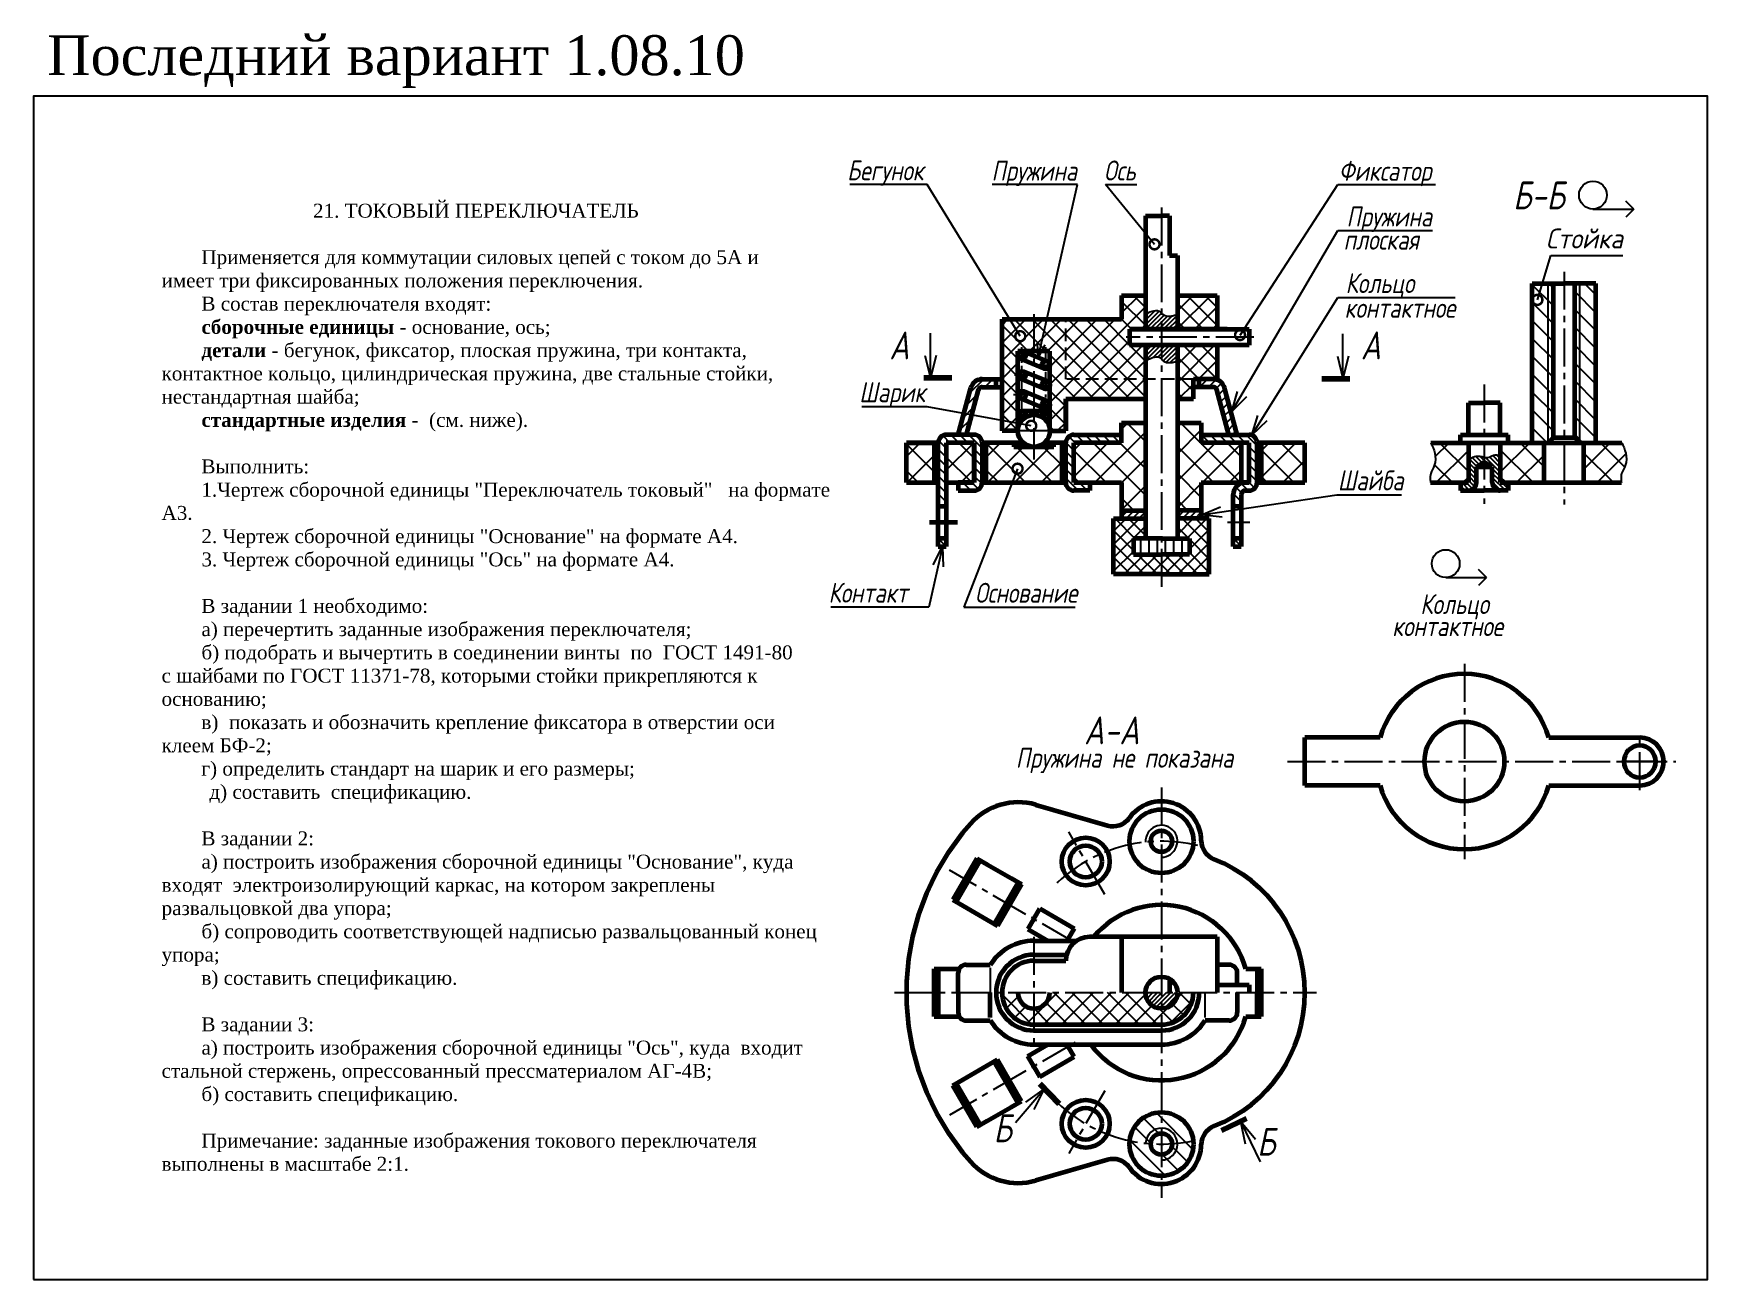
# Model space of a CAD drawing. Header units: millimetres. Extents: x 0 to 420, y 0 to 313.
import ezdxf

# ---------------------------------------------------------------- set-up
doc = ezdxf.new("R2010")
doc.units = ezdxf.units.MM
doc.header["$LTSCALE"] = 0.5
doc.linetypes.add('осевая2', pattern=[28.575, 19.05, -3.175, 3.175, -3.175])
doc.linetypes.add('штриховая2', pattern=[9.525, 6.35, -3.175])
doc.layers.get('0').update_dxf_attribs({"linetype": 'CONTINUOUS', "lineweight": 60})
doc.layers.add('Тонкие', color=7, linetype='CONTINUOUS')
doc.styles.get("Standard").update_dxf_attribs({"font": 'isocpeui.ttf', "width": 0.9})
doc.styles.add('стиль1', font='TIMES.TTF')
doc.dimstyles.get("Standard").update_dxf_attribs({"dimtxt": 3.5, "dimasz": 5, "dimexe": 2, "dimexo": 0, "dimgap": 1.5, "dimtad": 1, "dimtoh": 1, "dimdec": 0, "dimzin": 0, "dimtxsty": 'Standard', "dimcen": 5, "dimadec": 0, "dimazin": 0, "dimtfac": 1, "dimtdec": 0, "dimtmove": 0, "dimatfit": 3, "dimldrblk": 'DOTSMALL', "dimfxl": 0, "dimtolj": 1, "dimtzin": 0, "dimarcsym": 0})
pattern_1 = [(45, (11.765, -0.667), (-2.245064, 2.245064), []), (135, (11.765, -0.667), (-2.245064, -2.245064), [])]
pattern_2 = [(45, (11.765, -0.6669), (-0.561266, 0.561266), [])]
pattern_3 = [(135, (11.765, -25.0153), (-2.245064, -2.245064), [])]
pattern_4 = [(45, (11.765, -0.667), (-3.367596, 3.367596), []), (135, (11.765, -0.667), (-3.367596, -3.367596), [])]
pattern_5 = [(135, (11.765, -0.6669), (-1.122532, -1.122532), [])]

# ---------------------------------------------------------------- blocks, each defined once
blk = doc.blocks.new('_DotSmall')
at = {"color": 0, "linetype": 'ByBlock', "const_width": 0.5}
blk.add_lwpolyline([(-0.0625, 0, 1), (0.0625, 0, 1)], format="xyb", close=True, dxfattribs=at)

msp = doc.modelspace()

# ---------------------------------------------------------------- hatches: boundary and pattern name
at = {"lineweight": -3}
h = msp.add_hatch(dxfattribs=at)
h.set_pattern_fill('ANSI31', scale=0.25, style=0)
h.set_pattern_definition([(45, (12, -24), (-0.561266, 0.561266), [])])
h.paths.add_polyline_path([(287, 72), (283, 72), (283, 68, 0.414214)])
h.paths.add_polyline_path([(283, 72), (279, 72, 0.414214), (283, 68)])
at = {"layer": 'Тонкие'}
h = msp.add_hatch(dxfattribs=at)
h.set_pattern_fill('ANSI31', angle=90, style=0)
h.set_pattern_definition([(135, (-2.281, -0.667), (-2.245064, -2.245064), [])])
h.paths.add_polyline_path([(380, 250), (376, 250), (376, 210), (380, 210)])
h.paths.add_polyline_path([(392, 250), (388, 250), (388, 210), (392, 210)])
h.paths.add_polyline_path([(386.67, 211.33), (386, 211.33), (386, 210), (388, 210), (388, 250), (386.67, 250)])
h.paths.add_polyline_path([(382, 211.33), (381.33, 211.33), (381.33, 250), (380, 250), (380, 210), (382, 210)])
h = msp.add_hatch(dxfattribs=at)
h.set_pattern_fill('ANSI37', style=0)
h.set_pattern_definition(pattern_1)
h.paths.add_polyline_path([(297, 247), (287, 247), (287, 238.5), (297, 238.5)])
h.paths.add_polyline_path([(279, 247), (273, 247), (273, 241), (259, 241), (259, 226), (279, 226), (279, 234.5), (275, 234.5), (275, 238.5), (279, 238.5)])
h.paths.add_polyline_path([(297, 234.5), (287, 234.5), (287, 226), (291, 226), (297, 226)])
h.paths.add_polyline_path([(279, 226), (259, 226), (259, 241), (251, 241), (251, 233), (255, 233), (255, 213), (259, 213), (259, 221), (279, 221)])
h.paths.add_polyline_path([(247, 233), (251, 233), (251, 241), (243, 241), (243, 213), (247, 213)])
h = msp.add_hatch(dxfattribs=at)
h.set_pattern_fill('ANSI31', scale=0.25, style=0)
h.set_pattern_definition(pattern_2)
edge = h.paths.add_edge_path()
edge.add_spline(control_points=[(283, 242.53), (282.81, 242.74), (282.25, 243.41), (280.58, 243.07), (279.52, 242.61), (279, 242.38)], knot_values=[0.399742, 0.399742, 0.399742, 0.399742, 1.200955, 2.967585, 4.730206, 4.730206, 4.730206, 4.730206], degree=3, periodic=0)
edge.add_line((279, 242.38), (279, 238.5))
edge.add_line((279, 238.5), (283, 238.5))
edge.add_line((283, 238.5), (283, 242.53))
edge = h.paths.add_edge_path()
edge.add_spline(control_points=[(287, 242.26), (286.67, 242.14), (286.06, 241.91), (284.81, 241.69), (283.64, 241.87), (283.09, 242.44), (283, 242.53)], knot_values=[4.730206, 4.730206, 4.730206, 4.730206, 5.784352, 6.655308, 8.576871, 8.956913, 8.956913, 8.956913, 8.956913], degree=3, periodic=0)
edge.add_line((283, 242.53), (283, 238.5))
edge.add_line((283, 238.5), (287, 238.5))
edge.add_line((287, 238.5), (287, 242.26))
edge = h.paths.add_edge_path()
edge.add_line((283, 234.5), (279, 234.5))
edge.add_line((279, 234.5), (279, 230.66))
edge.add_spline(control_points=[(279, 230.66), (279.56, 230.92), (280.66, 231.41), (282.31, 231.75), (282.86, 231.19), (283, 231.04)], knot_values=[0.239683, 0.239683, 0.239683, 0.239683, 2.162363, 3.928992, 4.52733, 4.52733, 4.52733, 4.52733], degree=3, periodic=0)
edge.add_line((283, 231.04), (283, 234.5))
edge = h.paths.add_edge_path()
edge.add_line((287, 234.5), (283, 234.5))
edge.add_line((283, 234.5), (283, 231.04))
edge.add_spline(control_points=[(283, 231.04), (283.13, 230.89), (283.71, 230.23), (284.95, 230.04), (286.16, 230.25), (286.71, 230.46), (287, 230.56)], knot_values=[4.52733, 4.52733, 4.52733, 4.52733, 5.110248, 7.031811, 7.902767, 8.808009, 8.808009, 8.808009, 8.808009], degree=3, periodic=0)
edge.add_line((287, 230.56), (287, 234.5))
h = msp.add_hatch(dxfattribs=at)
h.set_pattern_fill('ANSI31', scale=0.25, style=0)
h.set_pattern_definition(pattern_2)
edge = h.paths.add_edge_path()
edge.add_arc((254, 229.5), 1, 0, 360)
edge = h.paths.add_edge_path()
edge.add_arc((248, 232), 1, 0, 360)
edge = h.paths.add_edge_path()
edge.add_arc((248, 227), 1, 0, 360)
edge = h.paths.add_edge_path()
edge.add_arc((254, 224.5), 1, 0, 360)
edge = h.paths.add_edge_path()
edge.add_arc((248, 222), 1, 0, 360)
edge = h.paths.add_edge_path()
edge.add_arc((254, 219.5), 1, 0, 360)
edge = h.paths.add_edge_path()
edge.add_arc((248, 217), 1, 0, 360)
edge = h.paths.add_edge_path()
edge.add_arc((254, 217), 1, 0, 360)
h = msp.add_hatch(dxfattribs=at)
h.set_pattern_fill('ANSI31', scale=0.5, style=0)
h.set_pattern_definition([(45, (11.765, -0.6669), (-1.122532, 1.122532), [])])
h.paths.add_polyline_path([(237.09, 223.26, -0.339454), (238.05, 224), (241.5, 224), (241.5, 226), (238.05, 226, 0.339454), (235.16, 223.78), (232, 212), (234.07, 212)])
h.paths.add_polyline_path([(298.84, 223.78, 0.339454), (295.95, 226), (292.5, 226), (292.5, 224), (295.95, 224, -0.339454), (296.91, 223.26), (299.93, 212), (302, 212)])
at = {"layer": 'Тонкие', "lineweight": -3}
h = msp.add_hatch(dxfattribs=at)
h.set_pattern_fill('ANSI37', style=0)
h.set_pattern_definition(pattern_1)
h.paths.add_polyline_path([(291, 226), (287, 226), (287, 221), (291, 221)])
at = {"layer": 'Тонкие'}
h = msp.add_hatch(dxfattribs=at)
h.set_pattern_fill('ANSI37', scale=1.5, style=0)
h.set_pattern_definition(pattern_4)
h.paths.add_polyline_path([(226, 210), (219, 210), (219, 200), (226, 200)])
h.paths.add_polyline_path([(236, 210), (229, 210), (229, 200), (236, 200)])
h.paths.add_polyline_path([(258, 210), (256, 210), (256, 209), (246, 209), (246, 210), (239, 210), (239, 200), (258, 200)])
h.paths.add_polyline_path([(279, 215), (273, 215), (273, 210), (261, 210), (261, 200), (265, 200), (273, 200), (273, 193), (279, 193)])
at = {"layer": 'Тонкие', "lineweight": -3}
h = msp.add_hatch(dxfattribs=at)
h.set_pattern_fill('ANSI37', scale=1.5, style=0)
h.set_pattern_definition(pattern_4)
h.paths.add_polyline_path([(303, 210), (293, 210), (293, 215), (287, 215), (287, 193), (293, 193), (293, 200), (303, 200)])
h.paths.add_polyline_path([(319, 210), (308, 210), (308, 200), (319, 200)])
at = {"layer": 'Тонкие'}
h = msp.add_hatch(dxfattribs=at)
h.set_pattern_fill('ANSI31', scale=0.5, angle=90, style=0)
h.set_pattern_definition(pattern_5)
h.paths.add_polyline_path([(229, 210), (236, 210), (236, 200), (232, 200), (232, 198), (236, 198, 0.414214), (238, 200), (238, 210, 0.414214), (236, 212), (229, 212, 0.414214), (227, 210), (227, 194), (229, 194)])
h.paths.add_polyline_path([(229, 186), (227, 186), (227, 184), (229, 184)])
h = msp.add_hatch(dxfattribs=at)
h.set_pattern_fill('ANSI31', scale=0.5, angle=90, style=0)
h.set_pattern_definition(pattern_5)
h.paths.add_polyline_path([(261, 210), (273, 210), (273, 212), (261, 212, 0.414214), (259, 210), (259, 200, 0.414214), (261, 198), (265, 198), (265, 200), (261, 200)])
h.paths.add_polyline_path([(307, 210, 0.414214), (305, 212), (293, 212), (293, 210), (305, 210), (305, 200), (304, 200, 0.414214), (301, 197), (301, 194), (303, 194), (303, 197, -0.414214), (304, 198), (305, 198, 0.414214), (307, 200)])
h.paths.add_polyline_path([(303, 186), (301, 186), (301, 184), (303, 184)])
at = {"layer": 'Тонкие', "lineweight": -3}
h = msp.add_hatch(dxfattribs=at)
h.set_pattern_fill('ANSI37', scale=1.5, style=0)
h.set_pattern_definition([(45, (-3, 0), (-3.367596, 3.367596), []), (135, (-3, 0), (-3.367596, -3.367596), [])])
edge = h.paths.add_edge_path()
edge.add_line((360, 210), (350.57, 210))
edge.add_spline(control_points=[(350.57, 210), (350.98, 209.17), (351.79, 207.39), (351.82, 204.5), (350.44, 202.57), (350.38, 201.01), (350.48, 200.26), (350.52, 200)], knot_values=[0.578806, 0.578806, 0.578806, 0.578806, 3.339188, 6.43334, 8.689425, 10.182585, 10.971901, 10.971901, 10.971901, 10.971901], degree=3, periodic=0)
edge.add_line((350.52, 200), (360, 200))
edge.add_line((360, 200), (360, 210))
h.paths.add_polyline_path([(379, 210), (368, 210), (368, 200), (379, 200)])
edge = h.paths.add_edge_path()
edge.add_spline(control_points=[(398.43, 200), (398.39, 200.26), (398.29, 201.01), (398.35, 202.57), (399.73, 204.5), (399.7, 207.39), (398.89, 209.17), (398.48, 210)], knot_values=[0.578806, 0.578806, 0.578806, 0.578806, 1.368122, 2.861282, 5.117367, 8.211519, 10.971901, 10.971901, 10.971901, 10.971901], degree=3, periodic=0)
edge.add_line((398.48, 210), (389, 210))
edge.add_line((389, 210), (389, 200))
edge.add_line((389, 200), (398.43, 200))
at = {"layer": 'Тонкие'}
h = msp.add_hatch(dxfattribs=at)
h.set_pattern_fill('ANSI31', scale=0.25, angle=90, style=0)
h.set_pattern_definition([(135, (-2.2811, -0.6669), (-0.561266, -0.561266), [])])
edge = h.paths.add_edge_path()
edge.add_line((364, 205.14), (364, 206.4))
edge.add_spline(control_points=[(364, 206.4), (363.66, 206.48), (362.7, 206.8), (361.22, 206.56), (360.36, 205.92), (360, 205.63)], knot_values=[0.357611, 0.357611, 0.357611, 0.357611, 1.381283, 3.244117, 4.600225, 4.600225, 4.600225, 4.600225], degree=3, periodic=0)
edge.add_line((360, 205.63), (360, 200))
edge.add_line((360, 200), (358, 200))
edge.add_line((358, 200), (358, 198))
edge.add_line((358, 198), (360, 198))
edge.add_arc((360, 200), 2, 270, 360)
edge.add_line((362, 200), (362, 204))
edge.add_line((362, 204), (364, 205.14))
edge = h.paths.add_edge_path()
edge.add_spline(control_points=[(368, 206.85), (367.41, 206.95), (366.32, 207.09), (365.07, 206.2), (364.3, 206.33), (364, 206.4)], knot_values=[4.600225, 4.600225, 4.600225, 4.600225, 6.326599, 7.836476, 8.737687, 8.737687, 8.737687, 8.737687], degree=3, periodic=0)
edge.add_line((364, 206.4), (364, 205.14))
edge.add_line((364, 205.14), (366, 204))
edge.add_line((366, 204), (366, 200))
edge.add_arc((368, 200), 2, 180, 270)
edge.add_line((368, 198), (370, 198))
edge.add_line((370, 198), (370, 200))
edge.add_line((370, 200), (368, 200))
edge.add_line((368, 200), (368, 206.85))
at = {"layer": 'Тонкие', "lineweight": -3}
h = msp.add_hatch(dxfattribs=at)
h.set_pattern_fill('ANSI37', scale=0.75, style=0)
h.set_pattern_definition([(45, (11.765, -0.667), (-1.683798, 1.683798), []), (135, (11.765, -0.667), (-1.683798, -1.683798), [])])
h.paths.add_polyline_path([(295, 191), (287, 191), (287, 186), (290, 186), (290, 182), (283, 182), (283, 177), (295, 177)])
h.paths.add_polyline_path([(283, 182), (276, 182), (276, 186), (279, 186), (279, 191), (271, 191), (271, 177), (283, 177)])
h = msp.add_hatch(dxfattribs=at)
h.set_pattern_fill('ANSI31', scale=0.35, style=0)
h.set_pattern_definition([(45, (11.765, -0.6669), (-0.7857724, 0.7857724), [])])
h.paths.add_polyline_path([(279, 193), (273, 193), (273, 191), (279, 191)])
h.paths.add_polyline_path([(293, 193), (287, 193), (287, 191), (293, 191)])
h = msp.add_hatch(dxfattribs=at)
h.set_pattern_fill('LINE', scale=0.65, angle=90, style=0)
h.set_pattern_definition([(90, (11.6261, -0.6669), (-2.06375, 1e-16), [])])
h.paths.add_polyline_path([(282.86, 186), (275.86, 186), (275.86, 182), (282.86, 182)])
h.paths.add_polyline_path([(289.86, 186), (282.86, 186), (282.86, 182), (289.86, 182)])
at = {"layer": 'Тонкие'}
h = msp.add_hatch(dxfattribs=at)
h.set_pattern_fill('ANSI37', style=0)
h.set_pattern_definition([(45, (11.765, -25.0153), (-2.245064, 2.245064), []), (135, (11.765, -25.0153), (-2.245064, -2.245064), [])])
h.paths.add_polyline_path([(283, 68, -0.414214), (279, 72), (255, 72, -0.414214), (251, 68), (251, 64), (283, 64)])
h.paths.add_polyline_path([(251, 68, -0.414214), (247, 72), (243, 72, 0.414214), (251, 64)])
h.paths.add_polyline_path([(291, 72), (287, 72, -0.414214), (283, 68), (283, 64, 0.414214)])
h = msp.add_hatch(dxfattribs=at)
h.set_pattern_fill('ANSI31', angle=90, style=0)
h.set_pattern_definition(pattern_3)
h.paths.add_polyline_path([(283, 42, 0.383652), (275.04, 34.84, 0.026407), (279.01, 34.21, -0.398874), (283, 38)])
h.paths.add_polyline_path([(283, 42), (283, 38, -0.398874), (286.99, 34.21, 0.026407), (290.96, 34.84, 0.383652)])
h.paths.add_polyline_path([(283, 38), (283, 36, -0.406526), (285, 34.05, 0.013169), (286.99, 34.21, 0.398874)])
h.paths.add_polyline_path([(291, 34, 0.026371), (290.96, 34.84, -0.026407), (286.99, 34.21, -0.013165), (287, 34, -0.414214), (283, 30), (283, 26, 0.414214)])
h.paths.add_polyline_path([(279, 34, -0.013165), (279.01, 34.21, -0.026407), (275.04, 34.84, 0.026371), (275, 34, 0.414214), (283, 26), (283, 30, -0.414214)])
edge = h.paths.add_edge_path()
edge.add_line((283, 36.67), (283, 38))
edge.add_arc((283, 34), 4, 90, 176.983)
edge.add_arc((283, 72), 38, 263.9661, 265.9784)
edge.add_arc((283, 34), 2.67, 90, 177.9892, ccw=False)
edge = h.paths.add_edge_path()
edge.add_arc((283, 34), 2.67, 270, 362.0108)
edge.add_arc((283, 72), 38, 274.0216, 276.0339)
edge.add_arc((283, 34), 4, -90, 3.017, ccw=False)
edge.add_line((283, 30), (283, 31.33))
h = msp.add_hatch(dxfattribs=at)
h.set_pattern_fill('ANSI31', angle=90, style=0)
h.set_pattern_definition(pattern_3)
edge = h.paths.add_edge_path()
edge.add_arc((283, 34), 2.67, 177.9892, 270)
edge.add_line((283, 31.33), (283, 30))
edge.add_arc((283, 34), 4, 176.983, 270, ccw=False)
edge.add_arc((283, 72), 38, 263.9661, 265.9784)

# ---------------------------------------------------------------- linework, layer by layer
at = {"color": 7, "lineweight": 60}
for p, q in [((279, 267), (279, 238.5)), ((279, 267), (283, 267)), ((285, 267), (283, 267)), ((285, 267), (285, 257)), ((285, 257), (287, 257)), ((287, 257), (287, 238.5)), ((376, 210), (376, 250)), ((376, 250), (384, 250)), ((381.33, 211.33), (381.33, 250)), ((392, 250), (384, 250)), ((386.67, 211.33), (386.67, 250)), ((392, 210), (392, 250)), ((273, 247), (273, 241)), ((273, 247), (279, 247)), ((287, 247), (297, 247)), ((297, 247), (297, 238.5)), ((243, 213), (243, 241)), ((243, 241), (273, 241)), ((299.48, 238.5), (275, 238.5)), ((275, 238.5), (275, 234.5)), ((275, 238.5), (305, 238.5)), ((305, 238.5), (305, 234.5)), ((255, 233), (247, 233)), ((247, 213), (247, 233)), ((247.62, 231.08), (253.62, 228.58)), ((248.38, 232.93), (254.38, 230.43)), ((255, 213), (255, 233)), ((305, 234.5), (275, 234.5)), ((279, 234.5), (279, 186)), ((287, 234.5), (287, 186)), ((297, 234.5), (297, 226)), ((248.38, 227.93), (254.38, 225.43)), ((232, 212), (235.16, 223.78)), ((234.07, 212), (237.09, 223.26)), ((238.05, 226), (243, 226)), ((238.05, 224), (243, 224)), ((241.5, 224), (241.5, 226)), ((247.62, 226.08), (253.62, 223.58)), ((248.38, 222.93), (254.38, 220.43)), ((297, 226), (291, 226)), ((291, 221), (291, 226)), ((295.95, 224), (291, 224)), ((292.5, 224), (292.5, 226)), ((299.93, 212), (296.91, 223.26)), ((302, 212), (298.84, 223.78)), ((247.62, 221.08), (253.62, 218.58)), ((259, 221), (259, 213)), ((259, 213), (259, 221)), ((259, 221), (279, 221)), ((287, 221), (291, 221)), ((287, 221), (291, 221)), ((360, 212), (360, 220)), ((360, 212), (360, 220)), ((360, 220), (364, 220)), ((368, 220), (364, 220)), ((368, 212), (368, 220)), ((368, 212), (368, 220)), ((248, 218), (254, 218)), ((248, 216), (248.36, 216)), ((253.64, 216), (254, 216)), ((255, 213), (255, 218)), ((255, 213), (255, 218)), ((273, 210), (273, 215)), ((273, 215), (279, 215)), ((287, 215), (293, 215)), ((293, 215), (293, 210)), ((219, 200), (219, 210)), ((227, 210), (219, 210)), ((226, 210), (226, 200)), ((227, 184), (227, 210)), ((236, 212), (229, 212)), ((229, 210), (229, 184)), ((236, 210), (229, 210)), ((236, 210), (236, 200)), ((236, 200), (236, 210)), ((248.35, 210), (238, 210)), ((238, 210), (238, 200)), ((239, 200), (239, 210)), ((247, 213), (243, 213)), ((246, 210), (246, 209)), ((259, 210), (253.65, 210)), ((255, 213), (259, 213)), ((256, 209), (256, 210)), ((258, 210), (258, 200)), ((259, 200), (259, 210)), ((261, 212), (273, 212)), ((273, 210), (261, 210)), ((261, 200), (261, 210)), ((293, 212), (305, 212)), ((305, 210), (293, 210)), ((303, 210), (303, 200)), ((305, 200), (305, 210)), ((319, 210), (307, 210)), ((307, 200), (307, 210)), ((308, 210), (308, 200)), ((319, 200), (319, 210)), ((350.57, 210), (398.48, 210)), ((358, 210), (358, 212)), ((358, 210), (358, 212)), ((358, 212), (370, 212)), ((360, 210), (360, 200)), ((368, 210), (368, 200)), ((370, 210), (370, 212)), ((379, 200), (379, 210)), ((381.33, 211.33), (380, 210)), ((381.33, 211.33), (386.67, 211.33)), ((386.67, 211.33), (388, 210)), ((389, 200), (389, 210)), ((246, 209), (256, 209)), ((362, 204), (364, 205.14)), ((362, 200), (362, 204)), ((362, 204), (366, 204)), ((366, 204), (364, 205.14)), ((366, 200), (366, 204)), ((219, 200), (227, 200)), ((229, 200), (236, 200)), ((236, 200), (232, 200)), ((232, 200), (232, 198)), ((232, 198), (236, 198)), ((238, 200), (259, 200)), ((261, 200), (265, 200)), ((261, 200), (273, 200)), ((265, 198), (261, 198)), ((265, 200), (265, 198)), ((273, 200), (273, 193)), ((293, 200), (293, 191)), ((293, 200), (305, 200)), ((305, 200), (303, 200)), ((304, 198), (305, 198)), ((307, 200), (319, 200)), ((350.52, 200), (360, 200)), ((358, 200), (358, 198)), ((358, 198), (360, 198)), ((360, 198), (364, 198)), ((368, 198), (364, 198)), ((368, 200), (398.43, 200)), ((370, 198), (368, 198)), ((370, 200), (370, 198)), ((229, 194), (227, 194)), ((301, 184), (301, 197)), ((303, 194), (301, 194)), ((303, 197), (303, 184)), ((271, 177), (271, 191)), ((271, 191), (279, 191)), ((273, 193), (279, 193)), ((273, 193), (273, 191)), ((293, 193), (287, 193)), ((295, 191), (287, 191)), ((295, 177), (295, 191)), ((229, 186), (227, 186)), ((283, 186), (276, 186)), ((276, 186), (276, 182)), ((283, 186), (290, 186)), ((290, 186), (290, 182)), ((303, 186), (301, 186)), ((227, 184), (229, 184)), ((276, 182), (283, 182)), ((290, 182), (283, 182)), ((301, 184), (303, 184)), ((283, 177), (271, 177)), ((283, 177), (295, 177)), ((337.83, 136), (319, 136)), ((319, 124), (319, 136)), ((380.17, 136), (403, 136)), ((337.83, 124), (319, 124)), ((380.17, 124), (403, 124)), ((251.5, 119.15), (269.42, 113.95)), ((236.64, 105.7), (230.64, 95.3)), ((231.5, 94.8), (237.5, 105.2)), ((236.64, 105.7), (239.23, 104.2)), ((239.23, 104.2), (245.3, 100.7)), ((247.03, 99.7), (241.03, 89.3)), ((247.89, 99.2), (241.89, 88.8)), ((245.3, 100.7), (247.89, 99.2)), ((230.64, 95.3), (233.23, 93.8)), ((233.23, 93.8), (239.3, 90.3)), ((250.96, 90.5), (252.46, 93.1)), ((252.46, 93.1), (261.12, 88.1)), ((239.3, 90.3), (241.89, 88.8)), ((250.96, 90.5), (249.46, 87.9)), ((249.46, 87.9), (254.48, 85)), ((251, 85), (261.68, 85)), ((259.33, 85), (259.62, 85.5)), ((261.12, 88.1), (259.62, 85.5)), ((297, 86), (265, 86)), ((273, 86), (273, 72)), ((297, 86), (297, 72)), ((251, 81.5), (259.19, 81.5)), ((251, 80), (259, 80)), ((226, 78), (229, 78)), ((226, 66), (226, 78)), ((227, 78), (227, 66)), ((229, 78), (232.27, 78)), ((232, 72), (232, 77)), ((234, 79), (240.05, 79)), ((300, 79), (297, 79)), ((302, 74), (302, 77)), ((304.17, 78), (308, 78)), ((307, 78), (307, 72)), ((308, 72), (308, 78)), ((308, 78), (308, 72)), ((232, 72), (232, 67)), ((285, 75.46), (285, 72)), ((297, 74), (305, 74)), ((302, 72), (302, 67)), ((305, 74), (305, 72)), ((307, 66), (307, 72)), ((308, 66), (308, 72)), ((308, 72), (308, 66)), ((226, 66), (229, 66)), ((229, 66), (232.27, 66)), ((234, 65), (240.05, 65)), ((251, 64), (283, 64)), ((300, 65), (293.95, 65)), ((304.17, 66), (308, 66)), ((249.46, 56.1), (254.48, 59)), ((251, 62.5), (283, 62.5)), ((251, 59), (283, 59)), ((259.33, 59), (259.62, 58.5)), ((239.3, 53.7), (241.89, 55.2)), ((247.03, 44.3), (241.03, 54.7)), ((247.89, 44.8), (241.89, 55.2)), ((250.96, 53.5), (249.46, 56.1)), ((252.46, 50.9), (261.12, 55.9)), ((261.12, 55.9), (259.62, 58.5)), ((233.23, 50.2), (239.3, 53.7)), ((250.96, 53.5), (252.46, 50.9)), ((230.64, 48.7), (233.23, 50.2)), ((236.64, 38.3), (230.64, 48.7)), ((231.5, 49.2), (237.5, 38.8)), ((239.23, 39.8), (245.3, 43.3)), ((245.3, 43.3), (247.89, 44.8)), ((236.64, 38.3), (239.23, 39.8)), ((269.42, 30.05), (251.5, 24.85))]:
    msp.add_line(p, q, dxfattribs=at)
at = {"lineweight": 100}
for p, q in [((223.37, 226.29), (230.37, 226.29)), ((330.24, 226.04), (323.24, 226.04)), ((252.48, 49.1), (257.35, 44.07)), ((304.37, 40.45), (298.07, 37.39))]:
    msp.add_line(p, q, dxfattribs=at)
at = {"color": 7, "lineweight": 60}
for centre, radius in [((248, 232), 1), ((248, 227), 1), ((254, 229.5), 1), ((248, 222), 1), ((254, 224.5), 1), ((254, 219.5), 1), ((248, 217), 1), ((251, 213), 4), ((254, 217), 1), ((359, 130), 10), ((283, 110), 8), ((264, 104.91), 6), ((283, 110), 2.67), ((264, 104.91), 4), ((283, 72), 4), ((264, 39.09), 6), ((264, 39.09), 4), ((283, 34), 8), ((283, 34), 2.67)]:
    msp.add_circle(centre, radius, dxfattribs=at)
for centre, radius, start, end in [((238.05, 223), 3, 90, 165), ((238.05, 223), 1, 90, 165), ((295.95, 223), 3, 15, 90), ((295.95, 223), 1, 15, 90), ((229, 210), 2, 90, 180), ((236, 210), 2, 0, 90), ((261, 210), 2, 90, 180), ((305, 210), 2, 0, 90), ((236, 200), 2, 270, 0), ((261, 200), 2, 180, 270), ((304, 197), 3, 90, 180), ((304, 197), 1, 90, 180), ((305, 200), 2, 270, 0), ((360, 200), 2, 270, 0), ((368, 200), 2, 180, 270), ((359, 130), 22, 15.8266, 164.1734), ((403, 130), 6, 270, 90), ((403, 130), 4, 90, 270), ((403, 130), 4, 270, 90), ((359, 130), 22, 195.8266, 344.1734), ((247.04, 103.79), 16, 73.7965, 138.5264), ((283, 110), 10, 0.6031, 144.3253), ((283, 72), 64, 138.5264, 221.4736), ((270.81, 118.75), 5, 253.7965, 324.3253), ((298, 110.16), 5, 180.6031, 248.5411), ((283, 72), 36, 291.4589, 68.5411), ((283, 72), 22, 15.8266, 140.4788), ((251, 72), 13, 90, 147.421), ((265, 80), 6, 90, 180), ((251, 72), 9.5, 90, 270), ((251, 72), 8, 90, 270), ((234, 77), 2, 90, 180), ((300, 77), 2, 360, 90), ((251, 72), 4, 180, 0), ((283, 72), 8, 270, 0), ((283, 72), 9.5, 270, 0), ((234, 67), 2, 180, 270), ((251, 72), 13, 212.579, 270), ((283, 72), 22, 216.2215, 344.1734), ((283, 72), 13, 270, 327.421), ((300, 67), 2, 270, 0), ((298, 33.84), 5, 111.4589, 179.3969), ((283, 34), 10, 215.6747, 0), ((247.04, 40.21), 16, 221.4736, 286.2035), ((270.81, 25.25), 5, 35.6747, 106.2035)]:
    msp.add_arc(centre, radius, start, end, dxfattribs=at)
at = {"layer": 'Тонкие', "color": 7, "linetype": 'осевая2'}
for p, q in [((283, 269.08), (283, 173.6)), ((384, 252.95), (384, 194.52)), ((251, 242.29), (251, 205.83)), ((306.2, 236.5), (274.17, 236.5)), ((364, 224.6), (364, 194.7)), ((283, 123.47), (283, 20.53)), ((268.8, 96.6), (259.72, 112.33)), ((261.37, 84.49), (229.79, 102.72)), ((251, 86), (251, 58)), ((216, 72), (321.89, 72)), ((261.37, 59.51), (229.79, 41.28)), ((268.8, 47.4), (259.72, 31.67))]:
    msp.add_line(p, q, dxfattribs=at)
at = {"layer": 'Тонкие', "color": 7}
for p, q in [((401.51, 268.66), (399.53, 270.65)), ((391.26, 268.66), (401.51, 268.66)), ((401.51, 268.66), (399.53, 266.66)), ((380, 210), (380, 250)), ((388, 210), (388, 250)), ((252.51, 219.5), (255.62, 219.5)), ((252.74, 217), (255.26, 217)), ((398, 130), (408, 130)), ((240.05, 78.22), (240.05, 72)), ((293.95, 65.78), (293.95, 72))]:
    msp.add_line(p, q, dxfattribs=at)
at = {"layer": 'Тонкие', "color": 7, "linetype": 'штриховая2'}
for p, q in [((259, 226), (259, 241)), ((291, 226), (259, 226))]:
    msp.add_line(p, q, dxfattribs=at)
at = {"layer": 'Тонкие', "lineweight": -3}
for p, q in [((225.07, 226.31), (225.07, 237.51)), ((328.53, 226.14), (328.53, 237.34)), ((223.67, 231.91), (225.07, 226.31)), ((225.07, 226.31), (225.07, 231.91)), ((226.47, 231.91), (225.07, 226.31)), ((327.13, 231.74), (328.53, 226.14)), ((329.93, 231.74), (328.53, 226.14))]:
    msp.add_line(p, q, dxfattribs=at)
at = {"layer": 'Тонкие', "color": 7, "lineweight": 60}
for p, q in [((283, 238.5), (277, 238.5)), ((219, 210), (227, 210)), ((231.85, 190), (224.79, 190)), ((233.64, 100.5), (232.14, 97.9)), ((230.64, 95.3), (233.23, 93.8)), ((226, 78), (229, 78)), ((226, 72), (226, 75)), ((240.05, 65.78), (240.05, 72)), ((230.64, 48.7), (233.23, 50.2)), ((233.64, 43.5), (232.14, 46.1))]:
    msp.add_line(p, q, dxfattribs=at)
at = {"layer": 'Тонкие', "color": 7, "lineweight": -3}
for p, q in [((246.43, 232), (249.57, 232)), ((249.57, 227), (246.16, 227)), ((252.44, 229.5), (255.59, 229.5)), ((252.44, 224.5), (255.58, 224.5)), ((249.57, 222), (245.87, 222)), ((246.43, 217), (249.57, 217)), ((305.13, 190), (299.57, 190)), ((364.56, 176.18), (362.58, 178.17)), ((354.31, 176.18), (364.56, 176.18)), ((364.56, 176.18), (362.58, 174.19)), ((407, 130), (399, 130))]:
    msp.add_line(p, q, dxfattribs=at)
at = {"layer": 'Тонкие', "color": 7, "linetype": 'осевая2', "ltscale": 0.5}
for p, q in [((248, 215.81), (248, 234.01)), ((254, 215.8), (254, 234.01))]:
    msp.add_line(p, q, dxfattribs=at)
at = {"layer": 'Тонкие', "color": 7, "linetype": 'осевая2', "lineweight": -3}
for p, q in [((256.46, 213), (245.54, 213)), ((359, 154.49), (359, 105.51)), ((403, 122.86), (403, 137.14)), ((314.63, 130), (412.02, 130))]:
    msp.add_line(p, q, dxfattribs=at)
at = {"layer": 'Тонкие'}
for p, q in [((253.65, 47.87), (246.4, 39.32)), ((248.94, 44.52), (253.65, 47.87)), ((251.07, 42.7), (253.65, 47.87)), ((302.88, 39.61), (307.76, 29.53)), ((306.58, 35.18), (302.88, 39.61)), ((304.06, 33.96), (302.88, 39.61))]:
    msp.add_line(p, q, dxfattribs=at)
at = {"layer": 'Тонкие', "color": 7}
msp.add_lwpolyline([(0, 0), (420, 0), (420, 297), (0, 297)], close=True, dxfattribs=at)
msp.add_circle((391.26, 272.16), 3.5, dxfattribs=at)
at = {"layer": 'Тонкие', "color": 7, "lineweight": -3}
msp.add_circle((354.31, 179.68), 3.5, dxfattribs=at)
at = {"layer": 'Тонкие', "color": 7}
for centre, end in [((283, 110), 183.017), ((283, 34), 176.983)]:
    msp.add_arc(centre, 4, 270, end, dxfattribs=at)
at = {"layer": 'Тонкие', "color": 7, "linetype": 'осевая2'}
for start, end in [(76.153, 135.0175), (224.9825, 283.847)]:
    msp.add_arc((283, 72), 38, start, end, dxfattribs=at)
at = {"layer": 'Тонкие', "color": 7}
for points in [[(278.65, 242.21), (280.65, 243.02), (282.42, 243.07), (283.28, 242.26), (285.14, 241.78), (286, 241.93), (287.15, 242.31), (287.29, 242.36)], [(359.72, 205.4), (361.13, 206.38), (362.97, 206.65), (364.87, 206.32), (366.28, 206.87), (368.23, 206.81)]]:
    msp.add_spline(points, degree=3, dxfattribs=at)
at = {"layer": 'Тонкие', "color": 7, "lineweight": -3}
msp.add_spline([(278.79, 230.56), (280.79, 231.37), (282.56, 231.42), (283.42, 230.61), (285.28, 230.13), (286.14, 230.28), (287.29, 230.66), (287.43, 230.71)], degree=3, dxfattribs=at)
at = {"layer": 'Тонкие', "color": 7}
msp.add_open_spline([(350.57, 210), (350.98, 209.17), (351.79, 207.39), (351.82, 204.5), (350.44, 202.57), (350.38, 201.01), (350.48, 200.26), (350.52, 200)], degree=3, knots=[0.578806, 0.578806, 0.578806, 0.578806, 3.339188, 6.43334, 8.689425, 10.182585, 10.971901, 10.971901, 10.971901, 10.971901], dxfattribs=at)
at = {"layer": 'Тонкие', "color": 7, "lineweight": -3}
msp.add_open_spline([(398.48, 210), (398.89, 209.17), (399.7, 207.39), (399.73, 204.5), (398.35, 202.57), (398.29, 201.01), (398.39, 200.26), (398.43, 200)], degree=3, knots=[0.578806, 0.578806, 0.578806, 0.578806, 3.339188, 6.43334, 8.689425, 10.182585, 10.971901, 10.971901, 10.971901, 10.971901], dxfattribs=at)

# ---------------------------------------------------------------- texts
at = {"color": 1, "lineweight": -3, "style": 'стиль1'}
msp.add_text('Последний вариант 1.08.10', height=10, dxfattribs=at).set_placement((3.42, 302.28))
at = {"color": 7, "lineweight": -3}
for s, width, p in [('Бегунок', 0.8, (204.14, 275.88)), ('Пружина', 0.8, (240.36, 275.79)), ('Ось', 0.8, (268.59, 275.84)), ('Фиксатор', 0.8, (327.48, 275.75)), ('Пружина ', 0.8, (329.43, 264.29)), ('плоская', 0.8, (328.7, 258.47)), ('Стойка', 0.9, (379.42, 258.77)), ('Кольцо', 0.8, (329.2, 247.58)), ('контактное', 0.8, (328.93, 241.37)), ('Шарик', 0.8, (207.19, 220.19)), ('Шайба', 0.8, (327.24, 198.06)), ('Контакт', 0.8, (199.47, 169.89)), ('Основание', 0.8, (236.24, 169.85)), ('Кольцо', 0.8, (347.94, 167.02)), ('контактное', 0.8, (340.9, 161.48)), ('Пружина не показана', 0.8, (246.46, 128.45))]:
    msp.add_text(s, height=5, dxfattribs=dict(at, width=width)).set_placement(p)
at = {"width": 0.8}
for s, p in [('Б-Б', (371.23, 268.61)), ('Б', (307.01, 31.08))]:
    msp.add_text(s, height=7, dxfattribs=at).set_placement(p)
at = {"lineweight": -3, "width": 0.8}
for s, p in [('А', (214.71, 230.94)), ('А', (333.03, 230.95)), ('A-А', (263.59, 134.33))]:
    msp.add_text(s, height=7, dxfattribs=at).set_placement(p)
at = {"lineweight": 60, "width": 0.8}
msp.add_text('Б', height=7, dxfattribs=at).set_placement((240.88, 34.47))
at = {"layer": 'Тонкие', "color": 7, "insert": (28.14, 275.84), "char_height": 3.5, "width": 164.8555, "attachment_point": 1, "style": 'стиль1'}
msp.add_mtext('\\pi-4,l4;{\\fTimes New Roman|b0|i0|c204|p18;^I^I^I^I\\P\\pi0,l0;^I^I^I21. ТОКОВЫЙ ПЕРЕКЛЮЧАТЕЛЬ\\P\\P\\pi-4,l4;^IПрименяется для коммутации силовых цепей с током до 5А и имеет три фиксированных положения переключения.\\P\\pi0,l0;^IВ состав переключателя входят:\\P^I\\fTimes New Roman|b1|i0|c204|p18;сборочные единицы\\fTimes New Roman|b0|i0|c204|p18; - основание, ось;\\P\\pi-4,l4;^I\\fTimes New Roman|b1|i0|c204|p18;детали\\fTimes New Roman|b0|i0|c204|p18; - бегунок, фиксатор, плоская пружина, три контакта, контактное кольцо, цилиндрическая пружина, две стальные стойки, нестандартная шайба;\\P\\pi0,l0;^I\\fTimes New Roman|b1|i0|c204|p18;стандартные изделия \\fTimes New Roman|b0|i0|c204|p18;-  (см. ниже).\\P\\P^IВыполнить:\\P\\pi-4,l4;^I1.Чертеж сборочной единицы "Переключатель токовый"   на формате А3.\\P\\pi0,l0;^I2. Чертеж сборочной единицы "Основание" на формате А4.\\P^I3. Чертеж сборочной единицы "Ось" на формате А4.\\P\\P^IВ задании 1 необходимо:\\P^Iа) перечертить заданные изображения переключателя;\\P\\pi-4,l4;^Iб) подобрать и вычертить в соединении винты  по  ГОСТ 1491-80 с шайбами по ГОСТ 11371-78, которыми стойки прикрепляются к основанию;\\P^Iв)  показать и обозначить крепление фиксатора в отверстии оси  клеем БФ-2;\\P\\pi0,l0;^Iг) определить стандарт на шарик и его размеры;\\P\\pi16;д) составить  спецификацию.\\P\\P\\pi0;^IВ задании 2:\\P\\pi-4,l4;^Iа) построить изображения сборочной единицы "Основание", куда  входят  электроизолирующий каркас, на котором закреплены развальцовкой два упора; \\P^Iб) сопроводить соответствующей надписью развальцованный конец упора;\\P\\pi0,l0;^Iв) составить спецификацию.\\P\\P^IВ задании 3:\\P\\pi-4,l4;^Iа) построить изображения сборочной единицы "Ось", куда  входит стальной стержень, опрессованный прессматериалом АГ-4В;\\P\\pi0,l0;^Iб) составить спецификацию.\\P^I\\P\\pi-4,l4;^IПримечание: заданные изображения токового переключателя выполнены в масштабе 2:1.\\P\\pi0,l0;^I^I^I}', dxfattribs=at)

# ---------------------------------------------------------------- leaders
at = {"layer": 'Тонкие', "color": 7, "lineweight": -3}
for points, override in [([(247.57, 236.76), (224.21, 274.83), (204.81, 274.83)], {"dimgap": 1.5, "dimtad": 0}), ([(252.04, 231.4), (261.91, 274.83), (240.49, 274.83)], {"dimasz": 3.5, "dimgap": 1.5, "dimtad": 0, "dimldrblk": 'Open30'}), ([(281.25, 259.81), (268.99, 274.83), (276.8, 274.83)], {"dimgap": 1.5, "dimtad": 0}), ([(302.72, 237.04), (327.21, 274.83), (351.73, 274.83)], {"dimgap": 1.5, "dimtad": 0}), ([(300.66, 217.89), (327.21, 263.26), (350.98, 263.26)], {"dimtad": 0, "dimldrblk": 'Open30'}), ([(305.67, 211.95), (327.21, 246.49), (356.66, 246.49)], {"dimtad": 0, "dimldrblk": 'Open30'}), ([(250.32, 214.28), (224.21, 219.07), (207.85, 219.07)], {"dimgap": 1.5, "dimtad": 0}), ([(246.89, 203.5), (233.42, 168.79), (261.38, 168.79)], {"dimgap": 1.5, "dimtad": 0}), ([(293.07, 191.9), (326.97, 196.98), (343.21, 196.98)], {"dimtad": 0, "dimldrblk": 'Open30'}), ([(228.04, 184), (224.65, 168.79), (200.02, 168.79)], {"dimtad": 0, "dimldrblk": 'Open30'})]:
    msp.add_leader(points, dimstyle='Standard', override=override, dxfattribs=at)
at = {"layer": 'Тонкие', "color": 7}
msp.add_leader([(377.32, 245.88), (380.65, 257.01), (398.77, 257.01)], dimstyle='Standard', override={"dimgap": 1.5, "dimtad": 0}, dxfattribs=at)

doc.saveas('drawing.dxf')
